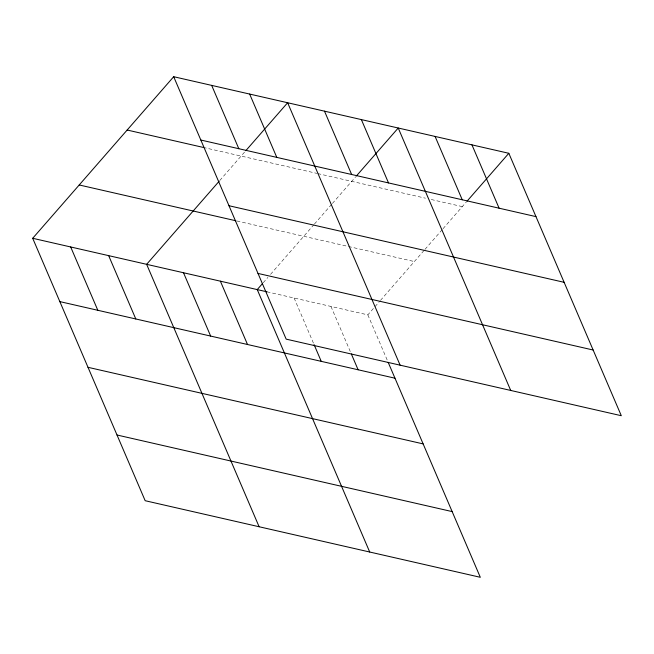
<?xml version="1.0" encoding="UTF-8"?>
<svg xmlns="http://www.w3.org/2000/svg" width="654" height="654" viewBox="0 0 654 654"><rect width="100%" height="100%" fill="white"/><g stroke="black" fill="none" stroke-linecap="round" stroke-linejoin="round"><path stroke-width="0.49" stroke-dasharray="3.27 2.45" d="M219.801 180.479L245.095 151.499M263.227 282.741L267.878 277.41M270.535 274.361L313.757 224.829M314.419 224.069L331.733 204.228M332.396 203.468L355.694 176.768M266.946 291.815L367.834 314.868L379.802 301.159M380.464 300.399L424.348 250.106M425.018 249.346L442.325 229.505M442.995 228.745L466.286 202.045M203.124 147.387L316.781 173.359M317.746 173.58L425.435 198.187M431.256 199.519L462.296 206.615M236.83 220.978L347.421 246.256M348.394 246.476L414.366 261.551M367.834 314.868L387.789 361.433M330.973 306.448L350.528 352.081M294.104 298.02L314.067 344.584"/><path stroke-width="0.98" d="M388.19 362.365L480.314 577.294L145.172 500.711L32.7 238.285L173.686 76.706L508.828 153.289L621.3 415.715L286.166 339.132L173.686 76.706M219.139 181.248L146.643 264.322L259.123 526.748M245.765 150.731L287.637 102.743L400.109 365.169M262.556 283.501L257.243 289.599L369.714 552.017M356.356 176.008L398.229 128.02L510.709 390.438M466.956 201.285L508.828 153.289M200.827 140.03L535.969 216.621M127.162 130.032L203.124 147.387M228.99 205.732L564.124 282.315M79.224 184.968L235.857 220.758M258.003 273.429L593.137 350.013M32.7 238.285L266.946 291.815M59.841 301.608L394.975 378.2M88.004 367.311L423.138 443.894M117.017 435.008L452.151 511.591M471.959 144.869L499.1 208.193M435.098 136.441L462.239 199.772M361.368 119.592L388.509 182.916M324.498 111.172L351.639 174.495M249.656 94.07L276.797 157.393M351.329 353.937L358.114 369.772M211.675 85.388L238.816 148.711M314.067 344.584L321.245 361.351M220.373 281.171L247.514 344.494M183.512 272.751L210.653 336.074M108.662 255.649L135.803 318.972M70.681 246.967L97.822 310.29"/></g></svg>
